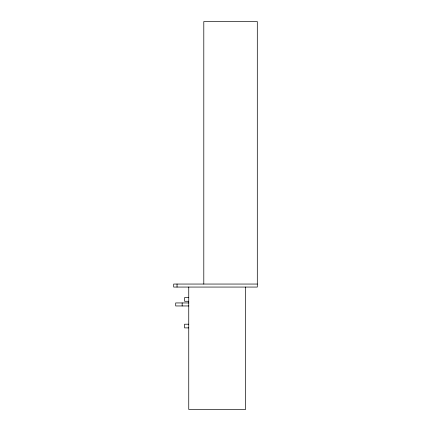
<?xml version="1.0" encoding="UTF-8"?>
<svg xmlns="http://www.w3.org/2000/svg" width="431" height="431" viewBox="0 0 431 431"><rect width="100%" height="100%" fill="white"/><g stroke="black" fill="none" stroke-linecap="round" stroke-linejoin="round"><path stroke-width="0.65" d="M257.302 284.051L173.698 284.051L173.698 287.062L257.302 287.062L257.302 21.55L203.798 21.55L203.798 284.051M188.746 297.595L184.57 297.595L184.57 301.274L188.746 301.274M188.837 302.945L175.708 302.945L175.708 305.956L188.837 305.956M188.746 324.209L184.57 324.209L184.57 327.889L188.746 327.889M245.595 287.062L245.595 409.45L188.746 409.45L188.746 287.062M182.162 302.945L182.162 305.956M177.044 284.051L177.044 287.062"/></g></svg>
